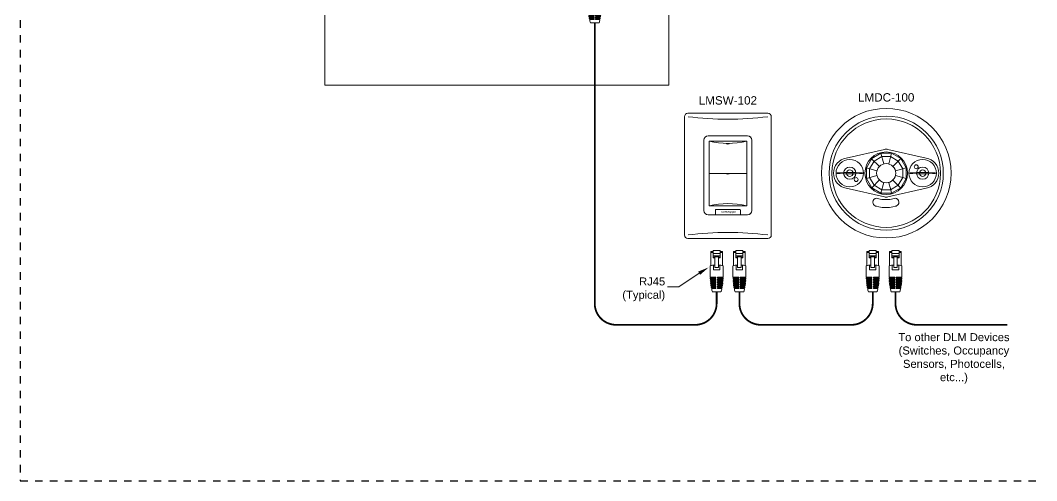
# Model space of a CAD drawing. Header units: inches. Extents: x -60 to 2005, y -577 to 104.
# Drawn here: x 498.68 to 532.95, y -5.06 to 10.46 of the extents above; entities that cross this region are included whole.
import ezdxf

# ---------------------------------------------------------------- set-up
doc = ezdxf.new("R2010")
doc.units = ezdxf.units.IN
doc.header["$MEASUREMENT"] = 0
doc.linetypes.add('Demo', pattern=[0.5, 0.25, -0.25])
doc.layers.get('0').update_dxf_attribs({"lineweight": 5})
for name, color, linetype, lineweight in [('PANEL', 7, 'Continuous', 0), ('WS', 3, 'Continuous', 5), ('WS_DETAIL', 7, 'Continuous', 5)]:
    doc.layers.add(name, color=color, linetype=linetype, lineweight=lineweight)
doc.layers.add('PS Borders', color=40, linetype='Demo', lineweight=5, plot=False)
doc.styles.add('ARIAL', font='arial.ttf')

# ---------------------------------------------------------------- blocks, each defined once
blk = doc.blocks.new('A$C756910A1')
at = {"layer": 'WS_DETAIL'}
for p, q in [((0.73, 10.43), (0.73, 8.56)), ((0.73, 10.43), (2.51, 10.43)), ((2.51, 10.43), (2.51, 8.56)), ((0.15, 6.6), (0.15, 10.17)), ((0.15, 10.17), (0.73, 10.17)), ((0.73, 9.92), (0.15, 9.92)), ((2.51, 9.66), (0.73, 9.66)), ((2.51, 9.06), (0.73, 9.06)), ((0.73, 8.74), (1.17, 8.74)), ((0.73, 8.56), (1.17, 8.56)), ((1.17, 6.17), (1.17, 9.06)), ((1.17, 8.85), (2.06, 8.85)), ((2.06, 6.17), (2.06, 9.06)), ((2.06, 8.74), (2.51, 8.74)), ((2.51, 8.56), (2.06, 8.56)), ((3.08, 10.17), (2.51, 10.17)), ((3.08, 9.92), (2.51, 9.92)), ((3.08, 6.6), (3.08, 10.17)), ((0, 6.56), (0, 3.73)), ((0.81, 6.7), (0.81, 5.55)), ((0.81, 5.55), (2.42, 5.55)), ((1.17, 6.17), (2.06, 6.17)), ((2.42, 6.7), (2.42, 5.55)), ((3.23, 6.56), (3.23, 3.73)), ((0, 3.73), (1.43, 3.73)), ((0, 3.51), (1.43, 3.51)), ((0.01, 3.29), (1.43, 3.29)), ((0.02, 3.06), (1.43, 3.06)), ((0.03, 2.84), (1.43, 2.84)), ((0.05, 2.62), (1.43, 2.62)), ((0.89, 3.73), (0.89, 3.51)), ((0.89, 3.29), (0.89, 3.06)), ((0.89, 2.84), (0.89, 2.62)), ((1.43, 3.51), (1.43, 3.73)), ((1.43, 3.06), (1.43, 3.29)), ((1.43, 2.62), (1.43, 2.84)), ((1.8, 3.73), (3.23, 3.73)), ((1.8, 3.51), (1.8, 3.73)), ((1.8, 3.51), (3.23, 3.51)), ((1.8, 3.29), (3.23, 3.29)), ((1.8, 3.06), (1.8, 3.29)), ((1.8, 3.06), (3.22, 3.06)), ((1.8, 2.84), (3.2, 2.84)), ((1.8, 2.62), (1.8, 2.84)), ((1.8, 2.62), (3.19, 2.62)), ((2.34, 3.73), (2.34, 3.51)), ((2.34, 3.29), (2.34, 3.06)), ((2.34, 2.84), (2.34, 2.62)), ((0.07, 2.4), (1.43, 2.4)), ((0.09, 2.18), (1.43, 2.18)), ((0.12, 1.96), (1.43, 1.96)), ((0.15, 1.74), (1.43, 1.74)), ((0.18, 1.52), (1.43, 1.52)), ((0.22, 1.3), (1.43, 1.3)), ((0.26, 1.08), (1.43, 1.08)), ((0.31, 0.86), (1.43, 0.86)), ((0.89, 2.4), (0.89, 2.18)), ((0.89, 1.96), (0.89, 1.74)), ((0.89, 1.52), (0.89, 1.3)), ((0.89, 1.08), (0.89, 0.86)), ((1.43, 2.18), (1.43, 2.4)), ((1.43, 1.74), (1.43, 1.96)), ((1.43, 1.3), (1.43, 1.52)), ((1.43, 0.86), (1.43, 1.08)), ((1.8, 2.4), (3.17, 2.4)), ((1.8, 2.18), (1.8, 2.4)), ((1.8, 2.18), (3.14, 2.18)), ((1.8, 1.96), (3.12, 1.96)), ((1.8, 1.74), (1.8, 1.96)), ((1.8, 1.74), (3.09, 1.74)), ((1.8, 1.52), (3.05, 1.52)), ((1.8, 1.3), (1.8, 1.52)), ((1.8, 1.3), (3.01, 1.3)), ((1.8, 1.08), (2.97, 1.08)), ((1.8, 0.86), (1.8, 1.08)), ((1.8, 0.86), (2.92, 0.86)), ((2.34, 2.4), (2.34, 2.18)), ((2.34, 1.96), (2.34, 1.74)), ((2.34, 1.52), (2.34, 1.3)), ((2.34, 1.08), (2.34, 0.86)), ((2.69, 0), (0.52, 0))]:
    blk.add_line(p, q, dxfattribs=at)
for centre, radius, start, end in [((1.62, -0.58), 7.33, 93.502, 102.7411), ((1.62, -0.58), 7.33, 77.2589, 86.498), ((13.49, 3.73), 13.49, 180.937, 181.8742), ((13.49, 3.73), 13.49, 182.8119, 183.7504), ((13.49, 3.73), 13.49, 184.6899, 185.6307), ((-10.25, 3.73), 13.49, 354.3693, 355.3101), ((-10.25, 3.73), 13.49, 356.2496, 357.1881), ((-10.25, 3.73), 13.49, 358.1258, 359.063), ((13.49, 3.73), 13.49, 186.573, 187.5171), ((13.49, 3.73), 13.49, 188.4632, 189.4117), ((13.49, 3.73), 13.49, 190.3627, 191.3167), ((13.49, 3.73), 13.49, 192.2739, 196.0379), ((-10.25, 3.73), 13.49, 343.9621, 347.7261), ((-10.25, 3.73), 13.49, 348.6833, 349.6373), ((-10.25, 3.73), 13.49, 350.5883, 351.5368), ((-10.25, 3.73), 13.49, 352.4829, 353.427)]:
    blk.add_arc(centre, radius, start, end, dxfattribs=at)
blk = doc.blocks.new('RJ45')
at = {"layer": 'WS_DETAIL', "xscale": 1.117448685388325, "yscale": 1.117448685388325, "zscale": 1.117448685388325}
blk.add_blockref('A$C756910A1', (59.47, 150.68), dxfattribs=at)
blk = doc.blocks.new('A$C28216DC1')
at = {"layer": 'WS_DETAIL'}
blk.add_lwpolyline([(22.84, 8.11), (17.13, 4.27), (13.98, 4.27)], dxfattribs=at)
blk.add_solid([(23.11, 7.67), (22.56, 8.56), (25.52, 9.76)], dxfattribs=at)
at = {"layer": 'WS_DETAIL', "linetype": 'Continuous', "insert": (13.29, 3.59), "char_height": 2.25, "width": 37.309, "attachment_point": 6, "style": 'ARIAL'}
blk.add_mtext('\\pi29.81;RJ45\\P\\pi22.42;(Typical)', dxfattribs=at)
blk = doc.blocks.new('WallPlate1Gang')
for p, q in [((-10.76, 33.83), (10.76, 33.83)), ((-11.72, 0.96), (-11.72, 32.87)), ((11.72, 32.87), (11.72, 0.96)), ((-5.31, 27.69), (5.31, 27.69)), ((-6.49, 26.51), (-6.49, 7.57)), ((6.49, 26.51), (6.49, 7.57)), ((5.31, 6.39), (-5.31, 6.39)), ((-10.76, 0), (10.76, 0))]:
    blk.add_line(p, q)
for centre, radius, start, end in [((-10.76, 32.87), 0.96, 90, 180), ((10.76, 32.87), 0.96, 0, 90), ((0, 117.5), 85.31, 262.7571, 277.2429), ((-5.31, 26.51), 1.18, 90, 180), ((5.31, 26.51), 1.18, 0, 90), ((-5.31, 7.57), 1.18, 180, 270), ((5.31, 7.57), 1.18, 270, 0), ((-10.76, 0.96), 0.96, 180, 270), ((0, -83.67), 85.31, 82.7571, 97.2429), ((10.76, 0.96), 0.96, 270, 0)]:
    blk.add_arc(centre, radius, start, end)
blk = doc.blocks.new('*U137')
blk.add_blockref('WallPlate1Gang', (0, -0.01))
blk = doc.blocks.new('*U251')
for p, q in [((-6.5, 20.13), (-6.5, 1.18)), ((-5.32, 21.31), (5.32, 21.31)), ((-5.07, 2.44), (-5.07, 19.89)), ((-5.07, 19.89), (5.07, 19.89)), ((-5.07, 19.89), (5.07, 19.89)), ((-0.33, 19.29), (-0.33, 19.19)), ((0.33, 19.29), (0.33, 19.19)), ((5.07, 19.89), (5.07, 2.44)), ((6.5, 20.13), (6.5, 1.18)), ((-5.07, 11.16), (0, 11.16)), ((-0.33, 11.17), (-0.33, 11.06)), ((0, 11.16), (5.07, 11.16)), ((0.33, 11.17), (0.33, 11.06)), ((5.32, 0), (-5.32, 0)), ((5.07, 2.44), (-5.07, 2.44)), ((-3.38, 1.24), (-3.38, 0)), ((3.14, 1.48), (-3.14, 1.48)), ((3.38, 1.24), (3.38, 0))]:
    blk.add_line(p, q)
for centre, radius, start, end in [((-5.32, 20.13), 1.18, 90, 180), ((0, 41.25), 21.96, 256.6482, 283.3518), ((5.32, 20.13), 1.18, 0, 90), ((0, 19.73), 0.639, 238.6629, 301.3371), ((0, 11.61), 0.639, 238.6629, 301.3371), ((0, -18.92), 21.96, 76.6482, 103.3518), ((-5.32, 1.18), 1.18, 180, 270), ((-3.14, 1.24), 0.239, 90, 180), ((3.14, 1.24), 0.239, 0, 90), ((5.32, 1.18), 1.18, 270, 0)]:
    blk.add_arc(centre, radius, start, end)
at = {"style": 'ARIAL'}
for s, insert, char_height, width, attachment_point in [('LMSW-102', (0, 32.02), 2.25, 40.9705, 2), ('{\\fArial|b1|i1|c0|p34;Wattstopper}', (-1.79, 1.04), 0.4798, 3.7953, 1)]:
    blk.add_mtext(s, dxfattribs=dict(at, insert=insert, char_height=char_height, width=width, attachment_point=attachment_point))
blk = doc.blocks.new('*U257')
at = {"lineweight": 18}
for points in [[(-1.44, -5.36), (-3.92, -3.92), (-5.36, -1.44), (-5.36, 1.43), (-3.92, 3.92), (-1.44, 5.36), (1.43, 5.36), (3.92, 3.92), (5.36, 1.43), (5.36, -1.44), (3.92, -3.92), (1.43, -5.36), (-1.44, -5.36)], [(-1.2, -4.47), (-3.27, -3.27), (-4.47, -1.2), (-4.47, 1.2), (-3.27, 3.27), (-1.2, 4.46), (1.2, 4.46), (3.27, 3.27), (4.46, 1.2), (4.46, -1.2), (3.27, -3.27), (1.2, -4.47), (-1.2, -4.47)], [(-3.97, 3.84), (-1.83, 1.83)], [(-1.44, 5.36), (-0.67, 2.5)], [(1.43, 5.36), (0.67, 2.5)], [(3.92, 3.92), (1.83, 1.83)], [(-2.5, 0.67), (-5.36, 1.43)], [(5.36, 1.43), (2.5, 0.67)], [(-2.5, -0.67), (-5.36, -1.44)], [(-1.83, -1.83), (-3.92, -3.92)], [(-0.67, -2.5), (-1.44, -5.36)], [(3.87, -3.95), (1.83, -1.84)], [(5.36, -1.44), (2.5, -0.67)]]:
    blk.add_lwpolyline(points, dxfattribs=at)
for points, knots in [([(17.49, 0), (17.49, -9.66), (9.66, -17.49), (0, -17.49), (-9.66, -17.49), (-17.49, -9.66), (-17.49, 0), (-17.49, 9.66), (-9.66, 17.49), (0, 17.49), (9.66, 17.49), (17.49, 9.66), (17.49, 0)], [0, 0, 0, 0, 1, 1, 1, 2, 2, 2, 3, 3, 3, 4, 4, 4, 4]), ([(15.41, 0), (15.41, -8.51), (8.51, -15.41), (0, -15.41), (-8.51, -15.41), (-15.41, -8.51), (-15.41, 0), (-15.41, 8.51), (-8.51, 15.41), (0, 15.41), (8.51, 15.41), (15.41, 8.51), (15.41, 0)], [0, 0, 0, 0, 1, 1, 1, 2, 2, 2, 3, 3, 3, 4, 4, 4, 4]), ([(14.63, 0), (14.63, -8.08), (8.08, -14.63), (0, -14.63), (-8.08, -14.63), (-14.63, -8.08), (-14.63, 0), (-14.63, 8.08), (-8.08, 14.63), (0, 14.63), (8.08, 14.63), (14.63, 8.08), (14.63, 0)], [0, 0, 0, 0, 1, 1, 1, 2, 2, 2, 3, 3, 3, 4, 4, 4, 4]), ([(-14.21, 0), (-14.21, 2.03), (-12.74, 3.73), (-10.81, 4.08), (-10.81, 4.08), (-0.46, 6.4), (-0.46, 6.4), (-0.33, 6.43), (-0.17, 6.45), (0, 6.45)], [0, 0, 0, 0, 1, 1, 1, 2, 2, 2, 3, 3, 3, 3]), ([(5.74, 0), (5.74, -3.17), (3.17, -5.74), (0, -5.74), (-3.17, -5.74), (-5.74, -3.17), (-5.74, 0), (-5.74, 3.17), (-3.17, 5.74), (0, 5.74), (3.17, 5.74), (5.74, 3.17), (5.74, 0)], [0, 0, 0, 0, 1, 1, 1, 2, 2, 2, 3, 3, 3, 4, 4, 4, 4]), ([(14.21, 0), (14.21, 2.03), (12.74, 3.73), (10.81, 4.08), (10.81, 4.08), (0.46, 6.4), (0.46, 6.4), (0.33, 6.43), (0.17, 6.45), (0, 6.45)], [0, 0, 0, 0, 1, 1, 1, 2, 2, 2, 3, 3, 3, 3]), ([(-6.13, 0), (-6.13, -2.05), (-7.79, -3.7), (-9.84, -3.7), (-11.88, -3.7), (-13.54, -2.05), (-13.54, 0), (-13.54, 2.04), (-11.88, 3.7), (-9.84, 3.7), (-7.79, 3.7), (-6.13, 2.04), (-6.13, 0)], [0, 0, 0, 0, 1, 1, 1, 2, 2, 2, 3, 3, 3, 4, 4, 4, 4]), ([(-6.13, 0), (-6.13, -2.05), (-7.79, -3.7), (-9.84, -3.7), (-11.88, -3.7), (-13.54, -2.05), (-13.54, 0), (-13.54, 2.04), (-11.88, 3.7), (-9.84, 3.7), (-7.79, 3.7), (-6.13, 2.04), (-6.13, 0)], [0, 0, 0, 0, 1, 1, 1, 2, 2, 2, 3, 3, 3, 4, 4, 4, 4]), ([(6.13, 0), (6.13, 2.04), (7.79, 3.7), (9.83, 3.7), (11.88, 3.7), (13.54, 2.04), (13.54, 0), (13.54, -2.05), (11.88, -3.7), (9.83, -3.7), (7.79, -3.7), (6.13, -2.05), (6.13, 0)], [0, 0, 0, 0, 1, 1, 1, 2, 2, 2, 3, 3, 3, 4, 4, 4, 4]), ([(-6.14, 0), (-6.14, -0.09), (-7.79, -0.17), (-9.84, -0.17), (-11.88, -0.17), (-13.53, -0.09), (-13.53, 0), (-13.53, 0.09), (-11.88, 0.16), (-9.84, 0.16), (-7.79, 0.16), (-6.14, 0.09), (-6.14, 0)], [0, 0, 0, 0, 1, 1, 1, 2, 2, 2, 3, 3, 3, 4, 4, 4, 4]), ([(-6.14, 0), (-6.14, -0.09), (-7.79, -0.17), (-9.84, -0.17), (-11.88, -0.17), (-13.53, -0.09), (-13.53, 0), (-13.53, 0.09), (-11.88, 0.16), (-9.84, 0.16), (-7.79, 0.16), (-6.14, 0.09), (-6.14, 0)], [0, 0, 0, 0, 1, 1, 1, 2, 2, 2, 3, 3, 3, 4, 4, 4, 4]), ([(-8.18, 0), (-8.18, -0.91), (-8.92, -1.66), (-9.84, -1.66), (-10.75, -1.66), (-11.49, -0.91), (-11.49, 0), (-11.49, 0.91), (-10.75, 1.65), (-9.84, 1.65), (-8.92, 1.65), (-8.18, 0.91), (-8.18, 0)], [0, 0, 0, 0, 1, 1, 1, 2, 2, 2, 3, 3, 3, 4, 4, 4, 4]), ([(-8.18, 0), (-8.18, -0.91), (-8.92, -1.66), (-9.84, -1.66), (-10.75, -1.66), (-11.49, -0.91), (-11.49, 0), (-11.49, 0.91), (-10.75, 1.65), (-9.84, 1.65), (-8.92, 1.65), (-8.18, 0.91), (-8.18, 0)], [0, 0, 0, 0, 1, 1, 1, 2, 2, 2, 3, 3, 3, 4, 4, 4, 4]), ([(-8.97, 0), (-8.97, -0.48), (-9.36, -0.87), (-9.84, -0.87), (-10.32, -0.87), (-10.7, -0.48), (-10.7, 0), (-10.7, 0.48), (-10.32, 0.87), (-9.84, 0.87), (-9.36, 0.87), (-8.97, 0.48), (-8.97, 0)], [0, 0, 0, 0, 1, 1, 1, 2, 2, 2, 3, 3, 3, 4, 4, 4, 4]), ([(-8.97, 0), (-8.97, -0.48), (-9.36, -0.87), (-9.84, -0.87), (-10.32, -0.87), (-10.7, -0.48), (-10.7, 0), (-10.7, 0.48), (-10.32, 0.87), (-9.84, 0.87), (-9.36, 0.87), (-8.97, 0.48), (-8.97, 0)], [0, 0, 0, 0, 1, 1, 1, 2, 2, 2, 3, 3, 3, 4, 4, 4, 4]), ([(2.59, 0), (2.59, -1.43), (1.43, -2.59), (0, -2.59), (-1.43, -2.59), (-2.59, -1.43), (-2.59, 0), (-2.59, 1.43), (-1.43, 2.59), (0, 2.59), (1.43, 2.59), (2.59, 1.43), (2.59, 0)], [0, 0, 0, 0, 1, 1, 1, 2, 2, 2, 3, 3, 3, 4, 4, 4, 4]), ([(6.14, 0), (6.14, 0.09), (7.79, 0.16), (9.83, 0.16), (11.88, 0.16), (13.53, 0.09), (13.53, 0), (13.53, -0.09), (11.88, -0.17), (9.83, -0.17), (7.79, -0.17), (6.14, -0.09), (6.14, 0)], [0, 0, 0, 0, 1, 1, 1, 2, 2, 2, 3, 3, 3, 4, 4, 4, 4]), ([(7.57, 1.73), (7.57, 2.02), (7.81, 2.25), (8.1, 2.25), (8.39, 2.25), (8.62, 2.02), (8.62, 1.73), (8.62, 1.44), (8.39, 1.2), (8.1, 1.2), (7.81, 1.2), (7.57, 1.44), (7.57, 1.73)], [0, 0, 0, 0, 1, 1, 1, 2, 2, 2, 3, 3, 3, 4, 4, 4, 4]), ([(8.18, 0), (8.18, 0.91), (8.92, 1.65), (9.83, 1.65), (10.75, 1.65), (11.49, 0.91), (11.49, 0), (11.49, -0.91), (10.75, -1.66), (9.83, -1.66), (8.92, -1.66), (8.18, -0.91), (8.18, 0)], [0, 0, 0, 0, 1, 1, 1, 2, 2, 2, 3, 3, 3, 4, 4, 4, 4]), ([(8.97, 0), (8.97, 0.48), (9.36, 0.87), (9.83, 0.87), (10.31, 0.87), (10.7, 0.48), (10.7, 0), (10.7, -0.48), (10.31, -0.87), (9.83, -0.87), (9.36, -0.87), (8.97, -0.48), (8.97, 0)], [0, 0, 0, 0, 1, 1, 1, 2, 2, 2, 3, 3, 3, 4, 4, 4, 4]), ([(-14.21, 0), (-14.21, -2.04), (-12.74, -3.73), (-10.81, -4.08), (-10.81, -4.08), (-0.46, -6.4), (-0.46, -6.4), (-0.33, -6.43), (-0.17, -6.45), (0, -6.45)], [0, 0, 0, 0, 1, 1, 1, 2, 2, 2, 3, 3, 3, 3]), ([(-7.57, -1.73), (-7.57, -2.02), (-7.81, -2.26), (-8.1, -2.26), (-8.39, -2.26), (-8.62, -2.02), (-8.62, -1.73), (-8.62, -1.44), (-8.39, -1.21), (-8.1, -1.21), (-7.81, -1.21), (-7.57, -1.44), (-7.57, -1.73)], [0, 0, 0, 0, 1, 1, 1, 2, 2, 2, 3, 3, 3, 4, 4, 4, 4]), ([(-7.57, -1.73), (-7.57, -2.02), (-7.81, -2.26), (-8.1, -2.26), (-8.39, -2.26), (-8.62, -2.02), (-8.62, -1.73), (-8.62, -1.44), (-8.39, -1.21), (-8.1, -1.21), (-7.81, -1.21), (-7.57, -1.44), (-7.57, -1.73)], [0, 0, 0, 0, 1, 1, 1, 2, 2, 2, 3, 3, 3, 4, 4, 4, 4]), ([(14.21, 0), (14.21, -2.04), (12.74, -3.73), (10.81, -4.08), (10.81, -4.08), (0.46, -6.4), (0.46, -6.4), (0.33, -6.43), (0.17, -6.45), (0, -6.45)], [0, 0, 0, 0, 1, 1, 1, 2, 2, 2, 3, 3, 3, 3]), ([(-0.1, -9.29), (1.27, -9.29), (2.67, -8.87), (2.67, -8.87), (2.67, -8.87), (2.76, -8.82), (2.76, -8.82), (3.14, -8.68), (3.41, -8.29), (3.41, -7.83), (3.41, -7.24), (2.98, -6.77), (2.44, -6.77), (2.44, -6.77), (2.15, -6.8), (1.77, -6.91), (1.39, -7.03), (0.63, -7.13), (0, -7.13), (0, -7.13), (-0.2, -7.13), (-0.2, -7.13), (-0.83, -7.13), (-1.59, -7.03), (-1.97, -6.91), (-2.35, -6.8), (-2.64, -6.77), (-2.64, -6.77), (-3.18, -6.77), (-3.61, -7.24), (-3.61, -7.83), (-3.61, -8.29), (-3.34, -8.68), (-2.96, -8.82), (-2.96, -8.82), (-2.87, -8.87), (-2.87, -8.87), (-2.87, -8.87), (-1.47, -9.29), (-0.1, -9.29)], [0, 0, 0, 0, 1, 1, 1, 2, 2, 2, 3, 3, 3, 4, 4, 4, 5, 5, 5, 6, 6, 6, 7, 7, 7, 8, 8, 8, 9, 9, 9, 10, 10, 10, 11, 11, 11, 12, 12, 12, 13, 13, 13, 13])]:
    blk.add_open_spline(points, degree=3, knots=knots, dxfattribs=at)
blk.add_open_spline([(1.43, -5.36), (1.43, -5.29), (0.67, -2.5), (0.67, -2.5)], degree=3, dxfattribs=at)
at = {"insert": (0, 21.58), "char_height": 2.25, "width": 40.9705, "attachment_point": 2, "style": 'ARIAL'}
blk.add_mtext('LMDC-100', dxfattribs=at)
blk = doc.blocks.new('LMCP-24_TW')
at = {"layer": 'PANEL', "linetype": 'Continuous'}
for p, q in [((-46.39, 0), (-46.39, 80.26)), ((46.39, 79.44), (46.39, 0)), ((46.39, 0), (-46.39, 0))]:
    blk.add_line(p, q, dxfattribs=at)

msp = doc.modelspace()

# ---------------------------------------------------------------- linework, layer by layer
at = {"layer": 'PS Borders', "lineweight": -3}
msp.add_lwpolyline([(498.681, -5.064), (552.022, -5.064), (552.022, 35.465), (498.681, 35.465)], close=True, dxfattribs=at)
at = {"layer": 'WS', "const_width": 0.06}
for points in [[(522.162, 1.305), (522.162, 0.913, -0.414214), (521.442, 0.193), (518.771, 0.193, -0.414214), (518.051, 0.913), (518.051, 10.379)], [(522.93, 1.305), (522.93, 0.913, 0.414214), (523.65, 0.193), (526.706, 0.193, 0.414214), (527.426, 0.913), (527.426, 1.305)], [(528.192, 1.305), (528.192, 0.913, 0.414214), (528.912, 0.193), (531.968, 0.193)]]:
    msp.add_lwpolyline(points, format="xyb", dxfattribs=at)

# ---------------------------------------------------------------- block references
at = {"lineweight": -3, "xscale": 0.125, "yscale": 0.125, "zscale": 0.125}
msp.add_blockref('LMCP-24_TW', (514.748, 8.277), dxfattribs=at)
for name, p, xscale, yscale, zscale in [('RJ45', (510.699, -7.703), 0.12, 0.12, 0.12), ('*U251', (522.541, 3.902), 0.125, 0.125, 0.125), ('*U257', (527.88, 5.308), 0.125, 0.125, 0.125), ('*U137', (522.541, 3.105), 0.125, 0.125, 0.125), ('RJ45', (514.81, -16.777), 0.12, 0.12, 0.12), ('RJ45', (515.577, -16.777), 0.12, 0.12, 0.12), ('RJ45', (520.072, -16.777), 0.12, 0.12, 0.12), ('RJ45', (520.84, -16.777), 0.12, 0.12, 0.12)]:
    msp.add_blockref(name, p, dxfattribs=dict(xscale=xscale, yscale=yscale, zscale=zscale))
at = {"layer": 'WS_DETAIL', "xscale": 0.12, "yscale": 0.12, "zscale": 0.12}
msp.add_blockref('A$C28216DC1', (518.832, 0.96), dxfattribs=at)

# ---------------------------------------------------------------- texts
at = {"layer": 'WS_DETAIL', "insert": (530.164, -0.088), "char_height": 0.27, "width": 3.82251, "attachment_point": 2, "style": 'ARIAL'}
msp.add_mtext('To other DLM Devices (Switches, Occupancy Sensors, Photocells, etc...) ', dxfattribs=at)

doc.saveas('drawing.dxf')
